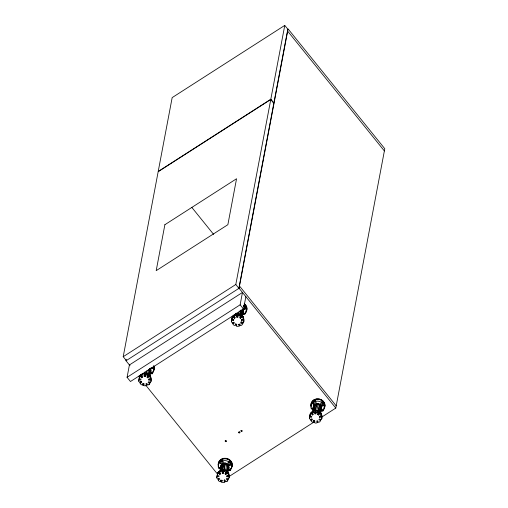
<?xml version="1.0" encoding="UTF-8"?>
<svg xmlns="http://www.w3.org/2000/svg" width="508" height="508" viewBox="0 0 508 508"><rect width="100%" height="100%" fill="white"/><g stroke="black" fill="none" stroke-linecap="round" stroke-linejoin="round"><path stroke-width="0.76" d="M146.844 384.004L146.577 385.42L145.078 385.909L143.554 385.394L144.132 383.819L143.123 383.476L142.538 385.058L141.008 384.55L140.157 383.286L141.745 382.454L141.186 381.616L139.598 382.448L138.748 381.178L138.982 379.749L140.83 380.054L140.976 379.108L139.129 378.803M139.04 379.641L139.649 375.837L142.316 373.78M236.258 325.945L236.842 324.364L235.826 324.028L235.242 325.609L233.712 325.101L232.867 323.837L234.455 323.005L233.89 322.167L232.302 322.993L231.458 321.729L232.359 316.389L235.553 313.925L239.839 313.957L243.205 316.471L244.081 320.288L243.796 321.824L243.034 323.082L241.389 322.224L240.881 323.056L242.526 323.907L241.77 325.164L240.271 325.647L239.579 324.06L238.589 324.383L239.281 325.971L237.788 326.454L236.258 325.945L236.525 324.529L235.509 324.193M232.359 316.389L231.458 321.729M231.686 320.3L233.534 320.605L233.686 319.659L231.839 319.354L232.067 317.919L233.267 316.998L233.534 315.576L234.328 314.966L234.061 316.382L235.306 317.684L234.512 318.3L233.267 316.998M218.211 479.977L219.799 479.146L219.24 478.307L217.653 479.139L216.802 477.876L217.703 472.529L220.904 470.065L225.184 470.097L228.556 472.611L229.432 476.434L228.378 479.222L226.733 478.365L226.231 479.196L227.876 480.054L227.114 481.305L225.622 481.794L224.93 480.2L223.939 480.524L224.631 482.117L223.133 482.6L221.602 482.092L221.875 480.67L220.859 480.333L220.593 481.755L219.062 481.247L218.211 479.977L218.484 478.561M217.703 472.529L216.802 477.876M317.602 421.246L317.335 422.662L315.843 423.151L314.312 422.643L314.897 421.062L313.88 420.726L313.296 422.3L311.766 421.792L310.921 420.529L312.509 419.697L311.944 418.859L310.356 419.691L309.512 418.427L309.74 416.992L311.588 417.303L311.741 416.35L309.893 416.046L310.121 414.617L311.321 413.69L311.588 412.274L312.382 411.658L312.115 413.08L313.36 414.382L312.566 414.992L311.321 413.69M309.797 416.89L310.413 413.08L313.607 410.616L317.894 410.648L321.259 413.163L322.136 416.985L321.85 418.522L321.088 419.773L319.443 418.916L318.935 419.748L320.58 420.605L319.818 421.856L318.326 422.345L317.633 420.751L316.643 421.075L317.335 422.662M126.263 360.49L123.209 356.705L158.166 171.71L270.77 99.498L273.825 103.283L238.868 288.277L235.814 284.493L270.77 99.498M130.004 365.697L126.016 360.756L126.295 359.277M127.076 377.311L129.407 364.96L242.462 292.462L240.132 304.813L127.076 377.311L130.467 381.514L243.523 309.016L245.859 296.666M138.748 381.178L139.649 375.837M140.564 376.447L140.83 375.031L141.624 374.415L141.357 375.831L142.602 377.133L141.808 377.749L140.564 376.447L139.363 377.374M140.157 383.286L140.43 381.864L141.484 381.311M141.808 377.749L142.075 376.326L140.83 375.031M141.357 375.831L142.558 374.91L142.85 373.374L147.136 373.405L150.501 375.92L151.378 379.736L151.086 381.273L150.33 382.53L148.679 381.673L148.177 382.505L149.822 383.356L149.06 384.613L147.568 385.096L146.876 383.508L145.885 383.832L146.577 385.42M144.228 376.606L144.494 375.19L145.561 375.196L145.294 376.612L144.228 376.606L144.691 372.485M142.538 385.058L142.805 383.642L143.821 383.978L143.554 385.394M144.659 373.456L144.945 371.951M145.294 376.612L145.504 373.513L144.437 373.501L144.494 375.19M146.018 373.444L146.444 371.177M145.961 373.971L146.533 370.954M148.012 375.812L148.279 374.396L149.212 375.095L148.946 376.511L147.79 377.793L146.856 377.095L148.012 375.812L146.844 374.942L147.136 373.405M147.434 374.491L148.412 369.335M147.79 377.793L148.057 376.377L149.212 375.095M148.634 374.098L149.333 370.415M150.362 371.462L150.527 370.142L149.657 368.706M148.596 375.475L149.898 368.611M149.314 375.393L150.33 369.995M149.416 376.015L150.476 369.24M149.536 375.825L149.841 374.205M150.406 371.221L150.095 372.859A0.8 0.718 10.7 0 0 151.428 372.599M151.028 378.422L150.762 379.838L148.933 380.117L149.2 378.701M149.784 375.914L150.711 369.145M150.971 367.754L151.778 368.795L152 367.614M148.933 380.117L148.711 379.171L150.539 378.892L150.501 375.92M149.06 384.613L149.352 383.076M150.539 378.892L150.806 377.469M149.822 383.356L150.089 381.94M149.949 373.38L151.067 372.694L152 373.901L152.222 372.72M152 373.901A6.693 5.994 10.7 0 0 153.073 367.995L153.295 366.814M270.815 99.251L284.766 25.4L287.82 29.185L273.869 103.035L270.815 99.251L158.21 171.463L172.168 97.612L284.766 25.4M126.016 360.756L239.071 288.258L288.074 28.918L384.791 148.73L335.788 408.076L321.824 417.03M232.867 323.837L233.134 322.415M233.534 320.605L233.801 319.189M234.512 318.3L234.779 316.878M234.061 316.382L235.261 315.455L235.553 313.925M235.96 314.566L236.245 313.061M238.208 314.058L237.998 317.163L236.931 317.157L237.141 314.052L238.208 314.058L238.246 315.182M237.109 314.541L237.395 313.036M236.931 317.157L237.141 314.052M238.671 314.522L239.293 310.972M240.716 316.363L240.989 314.947L241.922 315.646L241.649 317.062L240.5 318.345L239.566 317.646L240.716 316.363L239.547 315.493L239.839 313.957M240.195 314.509L240.906 310.737M240.138 315.043L241.116 309.886M240.5 318.345L240.767 316.929L241.922 315.646M241.205 315.385L242.36 309.251M239.281 325.971L239.547 324.555M241.306 316.027L242.602 309.156M242.018 315.944L243.421 309.696L243.256 311.017M240.881 323.056L241.154 321.634M242.119 316.567L243.421 309.696M243.732 318.973L243.465 320.389L241.637 320.669L241.903 319.253M242.494 316.465L243.11 311.772M243.675 308.305L244.481 309.347L244.818 307.569L246.113 306.775A6.693 5.994 10.7 0 1 246.463 309.886M241.637 320.669L241.421 319.716L243.243 319.443L243.205 316.471M243.243 319.443L243.516 318.021M242.526 323.907L242.799 322.491L241.7 321.92M243.034 323.082L243.3 321.659M242.653 313.931L243.77 313.239L244.704 314.446A6.693 5.994 10.7 0 0 245.777 308.546L246.113 306.775M219.729 462.604L220.066 460.832L220.999 462.039L220.662 463.81L219.729 462.604A6.693 5.994 10.7 0 0 218.656 468.503L219.958 467.709L220.764 468.751M218.618 473.139L218.885 471.722L219.678 471.113L219.412 472.529L220.656 473.831L219.862 474.44L218.618 473.139L217.418 474.066M219.92 471.303L220.79 466.7M220.294 470.751L221.45 464.636L223.901 463.067L225.457 463.042L224.161 469.913M220.434 470.446L220.72 468.941M219.862 474.44L220.129 473.024L218.885 471.722M220.974 468.573L221.259 467.062M221.399 466.306L221.545 465.157M220.662 463.81L223.463 462.09L222.529 460.883L222.866 459.111A6.693 5.994 10.7 0 1 229.445 460.318L229.108 462.09L227.813 462.89L229.826 465.487L231.127 464.693L231.464 462.921L230.162 463.715L229.826 465.487M219.412 472.529L220.612 471.602L220.904 470.065M221.196 470.491L222.491 463.626M221.45 469.957L222.206 464.515M222.218 471.615L222.485 470.198L223.552 470.205L223.342 473.31L222.282 473.304L222.218 471.615L220.612 471.602M222.599 469.932L223.901 463.067M222.86 469.398C222.968 466.134 223.38 462.299 226.651 464.782L226.784 464.318L227.946 465.303M222.466 464.604L223.869 464.045L224.091 462.858M222.282 473.304L222.485 470.198M223.342 473.31L223.552 470.205M224.072 470.135L225.101 463.804M226.066 472.51L226.333 471.094L227.266 471.786L227 473.208L225.844 474.491L224.911 473.793L226.066 472.51L224.898 471.634L225.184 470.097M225.546 470.656L226.93 463.563L228.092 464.547L226.79 471.43M225.844 474.491L226.111 473.069L227.266 471.786M226.828 470.052L227.901 465.538L226.739 464.56M224.631 482.117L224.898 480.695L224.434 479.635M227.362 472.084L228.524 465.938L228.092 464.547M227.781 470.059L227.895 469.462M227.609 471.951L228.524 465.938M227.876 471.011L228.162 469.5M228.302 468.744L228.46 467.919M228.81 476.536L226.987 476.815L227.254 475.393L229.083 475.12L229.14 477.971M227.838 472.611L228.708 468.008M226.987 476.815L226.765 475.863L228.594 475.583L228.556 472.611M227.114 481.305L227.406 479.768M228.594 475.583L228.86 474.167M227.876 480.054L228.143 478.638M227.997 470.071L229.121 469.386L230.054 470.592L230.276 469.411M309.893 416.046L310.413 413.08M309.512 418.427L310.007 415.576M312.433 403.155L312.769 401.384L313.703 402.59L313.373 404.362L312.433 403.155A6.693 5.994 10.7 0 0 311.36 409.054L312.661 408.261L313.468 409.296M310.921 420.529L311.188 419.113M312.623 411.855L313.639 406.495M312.858 412.051L314.154 405.187L316.605 403.612L318.16 403.593L316.776 410.686M313.423 409.486L313.722 407.905M312.566 414.992L312.833 413.575L311.588 412.274M313.392 410.629L313.677 409.124M314.109 406.857L313.969 406.178L315.011 405.168L317.976 404.584M313.373 404.362L316.173 402.641L315.233 401.434L315.57 399.663A6.693 5.994 10.7 0 1 322.155 400.869L321.818 402.641L320.516 403.435L322.536 406.038L323.831 405.244L324.168 403.466L322.866 404.266L322.536 406.038M312.115 413.08L313.315 412.153L313.607 410.616M313.9 411.042L315.195 404.171M314.154 410.508L315.055 404.933L314.262 406.032M314.928 412.166L315.195 410.75L316.262 410.756L316.052 413.861L314.985 413.849L314.928 412.166L313.315 412.153M315.303 410.483L316.605 403.612M315.424 410.705L316.274 406.171M316.421 405.422L316.719 403.835M313.296 422.3L313.563 420.884L314.579 421.221L314.312 422.643M314.985 413.849L315.195 410.75M318.77 413.061L319.037 411.639L319.97 412.337L319.703 413.753L318.548 415.036L317.614 414.344L318.77 413.061L317.602 412.185L317.894 410.648M317.614 414.344L317.887 412.921M318.249 411.207L319.494 404.87L320.415 405.949M318.192 411.734L319.634 404.114L320.796 405.098L319.494 411.982M318.548 415.036L318.821 413.62L319.97 412.337M319.253 412.077L320.796 405.098M320.072 412.636L321.088 407.245M320.319 412.502L321.475 406.394L320.554 405.194M320.294 413.067L320.599 411.448M321.005 409.296L321.329 407.149M319.691 417.366L319.957 415.944L321.786 415.665L321.57 414.719L321.297 416.135L319.475 416.414L319.691 417.366L321.52 417.087L321.786 415.665M320.548 413.156L321.475 406.394M321.297 416.135L321.259 413.163M320.58 420.605L320.846 419.183M320.707 410.623L321.824 409.937L322.758 411.143L322.986 409.962M220.593 481.755L221.177 480.174L222.186 480.511L221.602 482.092M225.457 463.042L226.93 463.563M314.217 406.267L313.449 407.486M318.16 403.593L319.634 404.114M123.209 356.705L235.814 284.493M241.109 430.746L241.903 430.689L242.075 431.298L241.027 431.248L241.154 430.498L241.948 430.441L241.814 431.311L241.04 430.74M229.381 476.307L314.509 421.723M244.481 309.347L245.777 308.546M151.778 368.795L153.073 367.995M313.703 402.59L315.944 401.212M220.999 462.039L222.682 461.004M225.279 440.893L225.806 440.722L226.289 441.319L225.793 441.738L225.203 441.395L225.33 440.646L225.85 440.474L226.333 440.938L225.984 441.458L225.215 440.887M242.557 309.397L243.23 310.686M243.034 310.547L243.065 312.007M315.989 404.825L316.459 404.374M313.773 408.8L313.747 407.34M321.285 407.384L320.611 406.089L319.449 405.105L317.887 404.812L317.811 404.355M223.825 464.28L222.301 464.617L220.745 466.941M238.741 324.701L240.068 324.275M235.261 315.455L236.874 315.468M237.941 315.481L239.547 315.493M142.558 374.91L144.164 374.923M145.231 374.929L146.844 374.942M315.995 412.172L317.602 412.185M315.252 412.433L316.319 412.439M223.285 471.621L224.898 471.634M222.548 471.881L223.615 471.894M217.183 475.494L219.031 475.805L218.878 476.752L217.03 476.447M235.363 324.015L236.722 324.466M313.417 420.713L314.776 421.164M220.707 480.162L222.066 480.612M228.416 468.154L228.581 466.833L227.667 465.633M241.649 317.062L242.919 318.008M239.833 316.23L240.767 316.929M319.703 413.753L320.967 414.699M148.946 376.511L150.209 377.457M227 473.208L228.263 474.148M233.534 315.576L234.366 316.446M287.655 31.14L384.372 150.952M191.726 207.277L213.601 234.372M239.49 286.036L336.207 405.848M239.071 288.258L335.788 408.076M240.132 304.813L243.523 309.016M138.481 376.199L139.478 377.431M145.955 385.464L217.748 474.396M321.659 402.704L322.866 404.266M243.605 306.013L244.818 307.569M228.956 462.153L230.162 463.715M227.711 465.398L228.384 466.693M321.52 417.087L321.85 418.522M243.465 320.389L243.796 321.824M150.762 379.838L151.086 381.273M145.504 373.513L145.542 374.637M323.831 405.244A6.693 5.994 10.7 0 1 322.758 411.143M315.233 401.434A6.693 5.994 10.7 0 1 321.818 402.641M311.296 405.74A6.693 5.994 10.7 0 1 312.769 401.384M324.168 403.466A6.693 5.994 10.7 0 1 324.009 408.07M322.218 410.394A7.093 6.356 10.7 0 1 320.611 411.156M313.15 409.626A7.093 6.356 10.7 0 1 312.325 408.762M310.959 405.651A7.093 6.356 10.7 0 1 318.973 398.863A7.093 6.356 10.7 0 1 324.479 407.88M311.169 406.984A7.093 6.356 10.7 0 1 319.234 399.155A7.093 6.356 10.7 0 1 323.494 409.512M322.174 410.629A7.093 6.356 10.7 0 1 320.567 411.391M313.106 409.861A7.093 6.356 10.7 0 1 311.626 408.032M315.309 400.577A0.8 0.718 10.7 0 1 314.338 401.384A0.8 0.718 10.7 0 1 313.9 400.215A0.8 0.718 10.7 0 1 315.246 400.393M313.214 409.042A0.8 0.718 10.7 0 1 312.35 408.165M313.258 408.8A0.8 0.718 10.7 0 1 312.388 408.121M322.167 409.708A0.8 0.718 10.7 0 1 320.789 410.286M322.224 409.658A0.8 0.718 10.7 0 1 321.386 410.312M322.84 401.479A0.8 0.718 10.7 0 1 323.494 402.526A0.8 0.718 10.7 0 1 322.205 402.692A0.8 0.718 10.7 0 1 322.434 401.53M313.207 408.648A4.28 3.835 10.7 0 1 318.345 404.419A4.28 3.835 10.7 0 1 320.897 410.483M320.942 410.248A4.28 3.835 10.7 0 0 321.462 409.372L321.704 408.4A4.28 3.835 10.7 0 0 316.725 404.082A4.28 3.835 10.7 0 0 313.582 409.385M153.587 366.732A6.693 5.994 10.7 0 1 153.251 370.821M153.778 365.754A7.093 6.356 10.7 0 1 152.781 372.034M151.46 373.151A7.093 6.356 10.7 0 1 149.854 373.907M153.733 365.989A7.093 6.356 10.7 0 1 152.737 372.269M151.416 373.386A7.093 6.356 10.7 0 1 150.368 373.939M151.422 372.65A0.8 0.718 10.7 0 1 150.184 373.17M149.923 368.548A4.28 3.835 10.7 0 1 150.139 373.24M150.184 373.005A4.28 3.835 10.7 0 0 150.705 372.129L150.946 371.158A4.28 3.835 10.7 0 0 150.565 369.183M231.127 464.693A6.693 5.994 10.7 0 1 230.054 470.592M222.529 460.883A6.693 5.994 10.7 0 1 229.108 462.09M218.592 465.188A6.693 5.994 10.7 0 1 220.066 460.832M231.464 462.921A6.693 5.994 10.7 0 1 231.305 467.519M218.713 466.731A7.093 6.356 10.7 0 1 226.27 458.311A7.093 6.356 10.7 0 1 230.835 468.725M229.514 469.843A7.093 6.356 10.7 0 1 227.908 470.605M220.91 469.449A7.093 6.356 10.7 0 1 219.621 468.217M218.669 466.966A7.093 6.356 10.7 0 1 222.593 458.813A7.093 6.356 10.7 0 1 231.788 462.686A7.093 6.356 10.7 0 1 227.863 470.84M220.866 469.684A7.093 6.356 10.7 0 1 219.577 468.452M220.713 468.452A0.8 0.718 10.7 0 1 219.646 467.62M220.758 468.217A0.8 0.718 10.7 0 1 219.729 467.754M229.349 469.697A0.8 0.718 10.7 0 1 227.965 469.576M229.394 469.462A0.8 0.718 10.7 0 1 228.282 469.627M230.34 460.978A0.8 0.718 10.7 0 1 230.721 462.083A0.8 0.718 10.7 0 1 229.406 462.324A0.8 0.718 10.7 0 1 229.883 461.169A0.8 0.718 10.7 0 1 230.772 462.159A0.8 0.718 10.7 0 1 229.451 462.09A0.8 0.718 10.7 0 1 229.724 460.985M220.497 468.097A4.28 3.835 10.7 0 1 225.635 463.868A4.28 3.835 10.7 0 1 228.194 469.932M228.238 469.697A4.28 3.835 10.7 0 0 228.752 468.827L229 467.849A4.28 3.835 10.7 0 0 224.574 463.499A4.28 3.835 10.7 0 0 220.542 467.862M244.285 303.581A7.093 6.356 10.7 0 1 245.485 312.585M244.164 313.703A7.093 6.356 10.7 0 1 242.557 314.458M244.24 303.822A7.093 6.356 10.7 0 1 245.796 312.382M245.44 312.82A7.093 6.356 10.7 0 1 242.513 314.693M244.126 313.201A0.8 0.718 10.7 0 1 242.545 313.252M244.132 313.15A0.8 0.718 10.7 0 1 242.659 313.195M244.157 305.168A0.8 0.718 10.7 0 1 245.396 305.46A0.8 0.718 10.7 0 1 244.812 306.457A0.8 0.718 10.7 0 1 243.878 305.651M244.062 305.067A0.8 0.718 10.7 0 1 245.332 305.06A0.8 0.718 10.7 0 1 245.059 306.172A0.8 0.718 10.7 0 1 243.929 305.6M236.887 316.986A2.673 2.4 10.7 0 1 237.56 316.859M242.634 309.093A4.28 3.835 10.7 0 1 242.849 313.792M242.894 313.55A4.28 3.835 10.7 0 0 243.408 312.68L243.649 311.709A4.28 3.835 10.7 0 0 243.275 309.728M239.903 432.238L239.262 432.784L238.779 432.187L239.274 431.768L239.903 432.238M164.878 224.714L156.197 270.65L227.87 224.688L236.55 178.746L164.878 224.714M238.849 432.194L238.944 432.918L239.738 432.854L239.643 432.137L238.849 432.194M313.88 401.377A0.8 0.718 10.7 0 0 315.239 401.18A0.8 0.718 10.7 0 0 314.325 400.209A0.8 0.718 10.7 0 0 313.88 401.377M322.116 402.876A0.8 0.718 10.7 0 0 323.482 402.704A0.8 0.718 10.7 0 0 322.586 401.72A0.8 0.718 10.7 0 0 322.116 402.876M221.177 460.826A0.8 0.718 10.7 0 0 222.536 460.635A0.8 0.718 10.7 0 0 221.621 459.657A0.8 0.718 10.7 0 0 221.177 460.826M221.221 460.591A0.8 0.718 10.7 0 0 222.58 460.394A0.8 0.718 10.7 0 0 221.666 459.423A0.8 0.718 10.7 0 0 221.221 460.591"/></g></svg>
